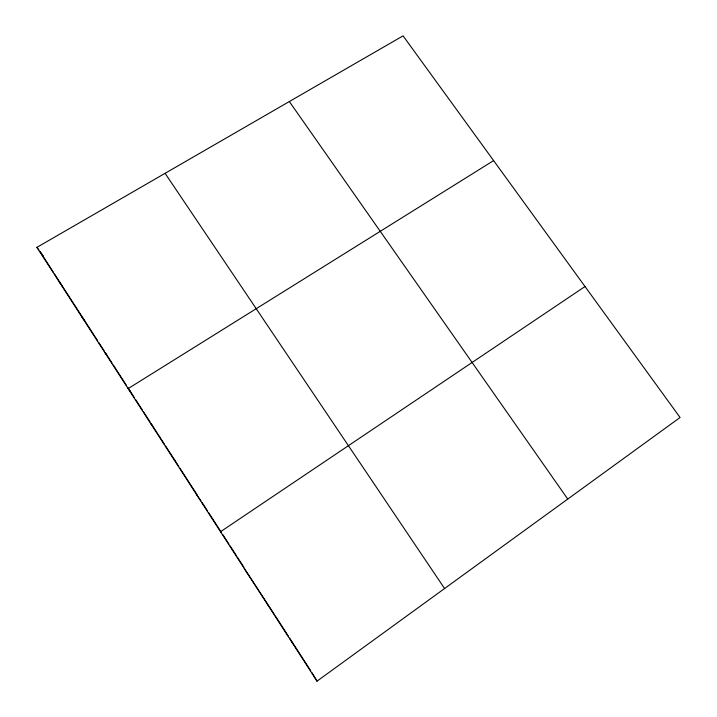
<?xml version="1.0" encoding="UTF-8"?>
<svg xmlns="http://www.w3.org/2000/svg" width="717" height="717" viewBox="0 0 717 717"><rect width="100%" height="100%" fill="white"/><g stroke="black" fill="none" stroke-linecap="round" stroke-linejoin="round"><path stroke-width="1.08" d="M244.273 568.464L267.531 603.866M317.031 681.15L680.074 417.5L403.062 35.85L36.925 247.347L317.031 681.15L311.931 672.627M585.009 286.522L220.54 531.718L221.132 532.023L208.683 512.736M493.61 160.599L128.137 388.605L130.073 391.007M197.067 495.357L200.975 500.798M173.846 459.391L175.127 460.771L165.591 446.001M150.866 423.81L152.479 425.701M104.96 352.71L107.227 355.623M82.034 317.21L84.633 320.624M59.359 282.095L62.262 285.993M36.925 247.347L38.852 249.973M43.387 256.166L40.134 251.73L53.291 272.102M289.345 101.536L567.765 499.068M165.08 173.317L444.576 588.523M54.492 273.957L97.718 340.889M98.901 342.735L104.261 351.025M105.444 352.863L112.04 363.071M113.241 364.935L126.47 385.414M127.671 387.279L134.312 397.568M135.522 399.441L142.19 409.757M143.4 411.639L150.059 421.954M151.269 423.828L164.399 444.164M175.728 461.703L178.739 466.364M179.94 468.228L197.408 495.277M202.158 502.635L207.5 510.898M222.933 534.801L228.929 544.086M230.13 545.942L236.117 555.227M237.318 557.082L243.914 567.29M274.109 614.048L268.131 604.807L268.257 605.614M275.301 615.894L288.431 636.239M289.632 638.085L291.416 640.864M310.721 670.753L292.016 641.787L292.509 643.176"/></g></svg>
